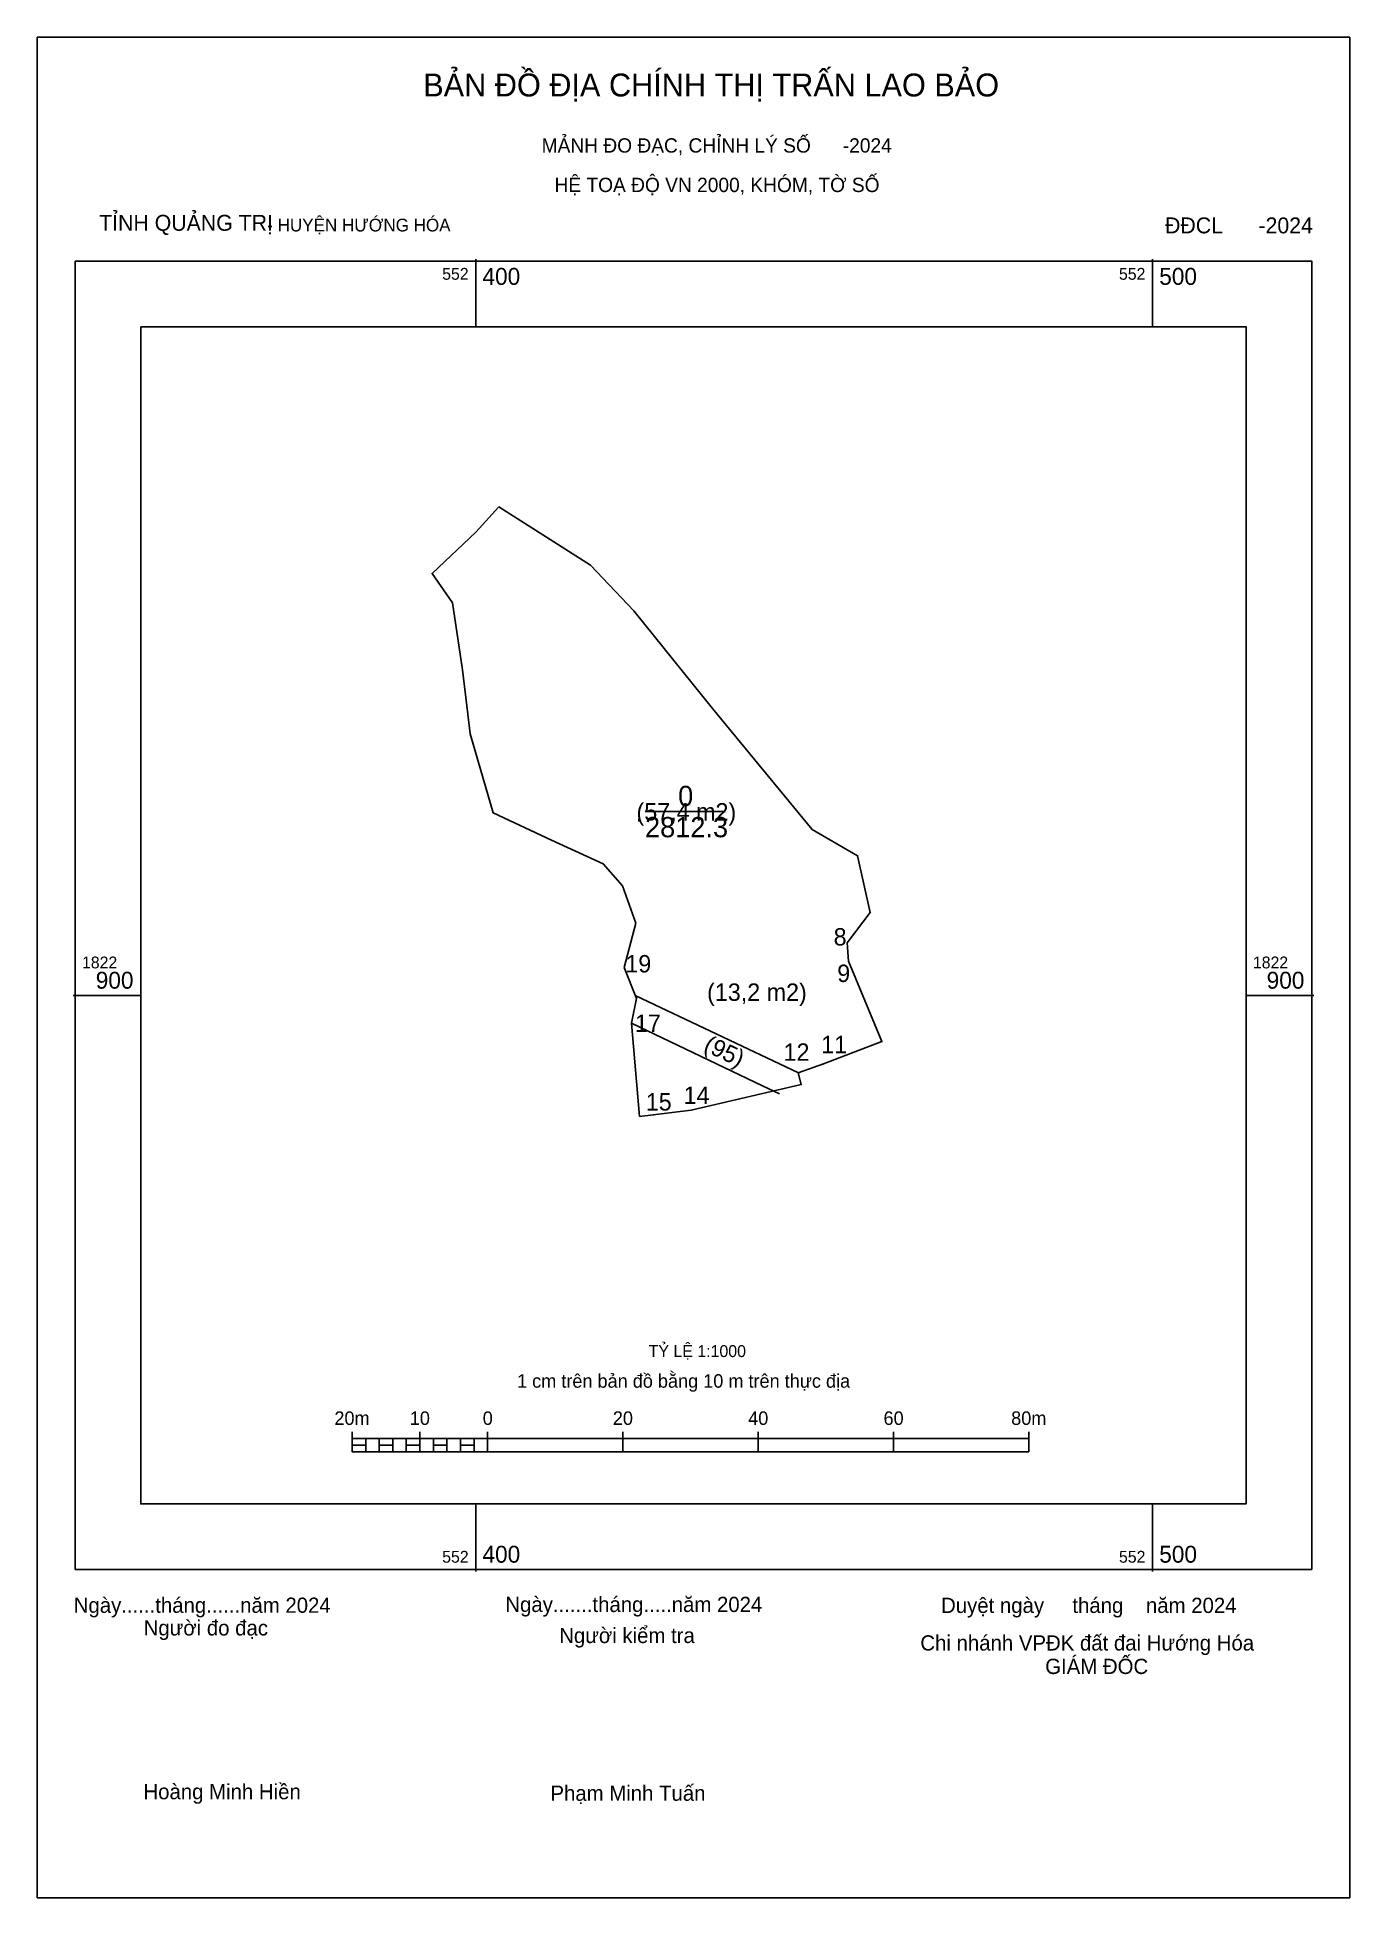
# Model space of a CAD drawing. Extents: x 552335 to 552529, y 1822767 to 1823042.
import ezdxf

# ---------------------------------------------------------------- set-up
doc = ezdxf.new("R2010")
doc.units = 0
for name, color, linetype in [('Level 1', 7, 'Continuous'), ('Level 10', 7, 'Continuous'), ('Level 13', 7, 'Continuous'), ('Level 27', 7, 'Continuous'), ('Level 52', 7, 'Continuous'), ('Level 59', 7, 'Continuous'), ('Level 6', 7, 'Continuous'), ('Level 62', 7, 'Continuous'), ('Level 63', 7, 'Continuous'), ('Level 9', 7, 'Continuous')]:
    doc.layers.add(name, color=color, linetype=linetype)

msp = doc.modelspace()

# ---------------------------------------------------------------- linework, layer by layer
at = {"layer": 'Level 1'}
msp.add_lwpolyline([(552335.21, 1823041.62), (552529.15, 1823041.62), (552529.15, 1822766.65), (552335.21, 1822766.65)], close=True, dxfattribs=at)
at = {"layer": 'Level 10'}
msp.add_line((552425.02, 1822927.18), (552436.85, 1822927.18), dxfattribs=at)
msp.add_lwpolyline([(552403.43, 1822972.23), (552416.95, 1822963.58), (552423.35, 1822956.82), (552434.98, 1822942.4), (552449.71, 1822924.52), (552456.42, 1822920.64), (552458.31, 1822912.27), (552454.88, 1822907.77), (552455.1, 1822905.08), (552460.03, 1822893.18), (552451.39, 1822889.89), (552447.64, 1822888.54), (552448.11, 1822886.82), (552431.84, 1822883.05), (552426.21, 1822882.37), (552424.22, 1822882.13), (552423.04, 1822895.91), (552423.75, 1822899.54), (552421.96, 1822904.12), (552423.64, 1822910.7), (552421.68, 1822916.19), (552418.85, 1822919.47), (552411.19, 1822922.96), (552402.59, 1822926.97), (552399.19, 1822938.66), (552398.84, 1822941.57), (552398.04, 1822948.12), (552396.58, 1822958.03), (552393.56, 1822962.38), (552400.01, 1822968.45)], close=True, dxfattribs=at)
at = {"layer": 'Level 27'}
for p, q in [((552458.31, 1822912.27), (552458.33, 1822912.18)), ((552460.03, 1822893.18), (552460.12, 1822893.21)), ((552451.39, 1822889.89), (552451.3, 1822889.86)), ((552426.21, 1822882.37), (552426.24, 1822882.28))]:
    msp.add_line(p, q, dxfattribs=at)
at = {"layer": 'Level 59'}
for p, q in [((552423.58, 1822899.98), (552447.71, 1822888.56)), ((552423.04, 1822895.91), (552442.39, 1822886.64)), ((552442.39, 1822886.64), (552444.89, 1822885.46))]:
    msp.add_line(p, q, dxfattribs=at)
at = {"layer": 'Level 62'}
msp.add_lwpolyline([(552350.52, 1822998.83), (552513.84, 1822998.83), (552513.84, 1822824.86), (552350.52, 1822824.86)], close=True, dxfattribs=at)
at = {"layer": 'Level 63'}
for p, q in [((552400, 1823008.83), (552400, 1822998.83)), ((552500, 1823008.83), (552500, 1822998.83)), ((552340.52, 1822900), (552350.52, 1822900)), ((552513.84, 1822900), (552523.84, 1822900)), ((552381.75, 1822835.53), (552381.75, 1822832.53)), ((552381.75, 1822834.53), (552481.75, 1822834.53)), ((552383.75, 1822834.53), (552383.75, 1822832.53)), ((552385.75, 1822834.53), (552385.75, 1822832.53)), ((552387.75, 1822834.53), (552387.75, 1822832.53)), ((552389.75, 1822834.53), (552389.75, 1822832.53)), ((552391.75, 1822835.53), (552391.75, 1822832.53)), ((552391.75, 1822834.53), (552391.75, 1822832.53)), ((552393.75, 1822834.53), (552393.75, 1822832.53)), ((552395.75, 1822834.53), (552395.75, 1822832.53)), ((552397.75, 1822834.53), (552397.75, 1822832.53)), ((552399.75, 1822834.53), (552399.75, 1822832.53)), ((552401.75, 1822835.53), (552401.75, 1822832.53)), ((552401.75, 1822834.53), (552401.75, 1822832.53)), ((552421.75, 1822835.53), (552421.75, 1822832.53)), ((552441.75, 1822835.53), (552441.75, 1822832.53)), ((552461.75, 1822835.53), (552461.75, 1822832.53)), ((552481.75, 1822835.53), (552481.75, 1822832.53)), ((552381.75, 1822832.53), (552481.75, 1822832.53)), ((552400, 1822824.86), (552400, 1822814.86)), ((552500, 1822824.86), (552500, 1822814.86))]:
    msp.add_line(p, q, dxfattribs=at)
for points in [[(552340.83, 1823008.52), (552523.53, 1823008.52), (552523.53, 1822815.17), (552340.83, 1822815.17)], [(552381.75, 1822833.53), (552383.75, 1822833.53), (552383.75, 1822832.53), (552381.75, 1822832.53)], [(552381.75, 1822833.53), (552383.75, 1822833.53), (552383.75, 1822832.53), (552381.75, 1822832.53)], [(552385.75, 1822833.53), (552387.75, 1822833.53), (552387.75, 1822832.53), (552385.75, 1822832.53)], [(552389.75, 1822833.53), (552391.75, 1822833.53), (552391.75, 1822832.53), (552389.75, 1822832.53)], [(552393.75, 1822833.53), (552395.75, 1822833.53), (552395.75, 1822832.53), (552393.75, 1822832.53)], [(552397.75, 1822833.53), (552399.75, 1822833.53), (552399.75, 1822832.53), (552397.75, 1822832.53)]]:
    msp.add_lwpolyline(points, close=True, dxfattribs=at)

# ---------------------------------------------------------------- texts
at = {"layer": 'Level 1'}
for s, height, p in [('BẢN ĐỒ ĐỊA CHÍNH THỊ TRẤN LAO BẢO', 3.388, (552392.25, 1823032.86)), (' MẢNH ĐO ĐẠC, CHỈNH LÝ SỐ      -2024', 2.116, (552408.96, 1823024.56)), ('TỈNH QUẢNG TRỊ', 2.352, (552344.36, 1823013.01)), (' - HUYỆN HƯỚNG HÓA', 1.881, (552368.5, 1823012.91)), (' ĐĐCL      -2024', 2.352, (552500.98, 1823012.63)), ('Ngày......tháng......năm 2024', 2.25, (552340.61, 1822808.76)), ('Ngày.......tháng.....năm 2024', 2.25, (552404.38, 1822808.88)), ('  Duyệt ngày     tháng    năm 2024', 2.25, (552467.09, 1822808.74)), ('Người đo đạc', 2.25, (552350.94, 1822805.41)), ('Người kiểm tra', 2.25, (552412.34, 1822804.29)), ('Chi nhánh VPĐK đất đai Hướng Hóa', 2.25, (552465.7, 1822803.19)), ('GIÁM ĐỐC', 2.25, (552484.15, 1822799.72)), ('Hoàng Minh Hiền', 2.25, (552350.91, 1822781.21)), ('Phạm Minh Tuấn', 2.25, (552411.04, 1822780.98))]:
    msp.add_text(s, height=height, dxfattribs=at).set_placement(p)
at = {"layer": 'Level 13'}
for s, p in [('0', (552429.91, 1822927.98)), ('.', (552423.63, 1822925.68)), ('2812.3', (552425.02, 1822923.38))]:
    msp.add_text(s, height=3, dxfattribs=at).set_placement(p)
at = {"layer": 'Level 52'}
msp.add_text('(95)', height=2.516, rotation=334.7388, dxfattribs=at).set_placement((552433.52, 1822891.91))
at = {"layer": 'Level 6'}
for s, height, p in [(' HỆ TOẠ ĐỘ VN 2000, KHÓM, TỜ SỐ', 2.116, (552410.86, 1823018.73)), ('TỶ LỆ 1:1000', 1.7579, (552425.56, 1822846.56))]:
    msp.add_text(s, height=height, dxfattribs=at).set_placement(p)
at = {"layer": 'Level 63'}
for s, height, p in [('552', 1.75, (552395.05, 1823005.77)), ('400', 2.5, (552401, 1823005.02)), ('552', 1.75, (552495.05, 1823005.77)), ('500', 2.5, (552501, 1823005.02)), ('1822', 1.75, (552341.83, 1822904)), ('900', 2.5, (552343.86, 1822901)), ('1822', 1.75, (552514.84, 1822904)), ('900', 2.5, (552516.87, 1822901)), ('1 cm trên bản đồ bằng 10 m trên thực địa', 2, (552406.11, 1822842.03)), ('20m', 2, (552379.12, 1822836.53)), ('10', 2, (552390.26, 1822836.53)), ('0', 2, (552401.04, 1822836.53)), ('20', 2, (552420.26, 1822836.53)), ('40', 2, (552440.26, 1822836.53)), ('60', 2, (552460.26, 1822836.53)), ('80m', 2, (552479.12, 1822836.53)), ('552', 1.75, (552395.05, 1822816.17)), ('400', 2.5, (552401, 1822816.17)), ('552', 1.75, (552495.05, 1822816.17)), ('500', 2.5, (552501, 1822816.17))]:
    msp.add_text(s, height=height, dxfattribs=at).set_placement(p)
at = {"layer": 'Level 9'}
for s, height, p in [('(57,4 m2)', 2.574, (552423.76, 1822925.85)), ('8', 2.57, (552452.89, 1822907.38)), ('19', 2.574, (552422.11, 1822903.4)), ('9', 2.57, (552453.42, 1822901.99)), ('(13,2 m2)', 2.574, (552434.19, 1822899.2)), ('17', 2.574, (552423.53, 1822894.61)), ('12', 2.574, (552445.49, 1822890.34)), ('11', 2.574, (552451.05, 1822891.47)), ('15', 2.574, (552425.13, 1822882.99)), ('14', 2.574, (552430.72, 1822883.97))]:
    msp.add_text(s, height=height, dxfattribs=at).set_placement(p)

doc.saveas('drawing.dxf')
